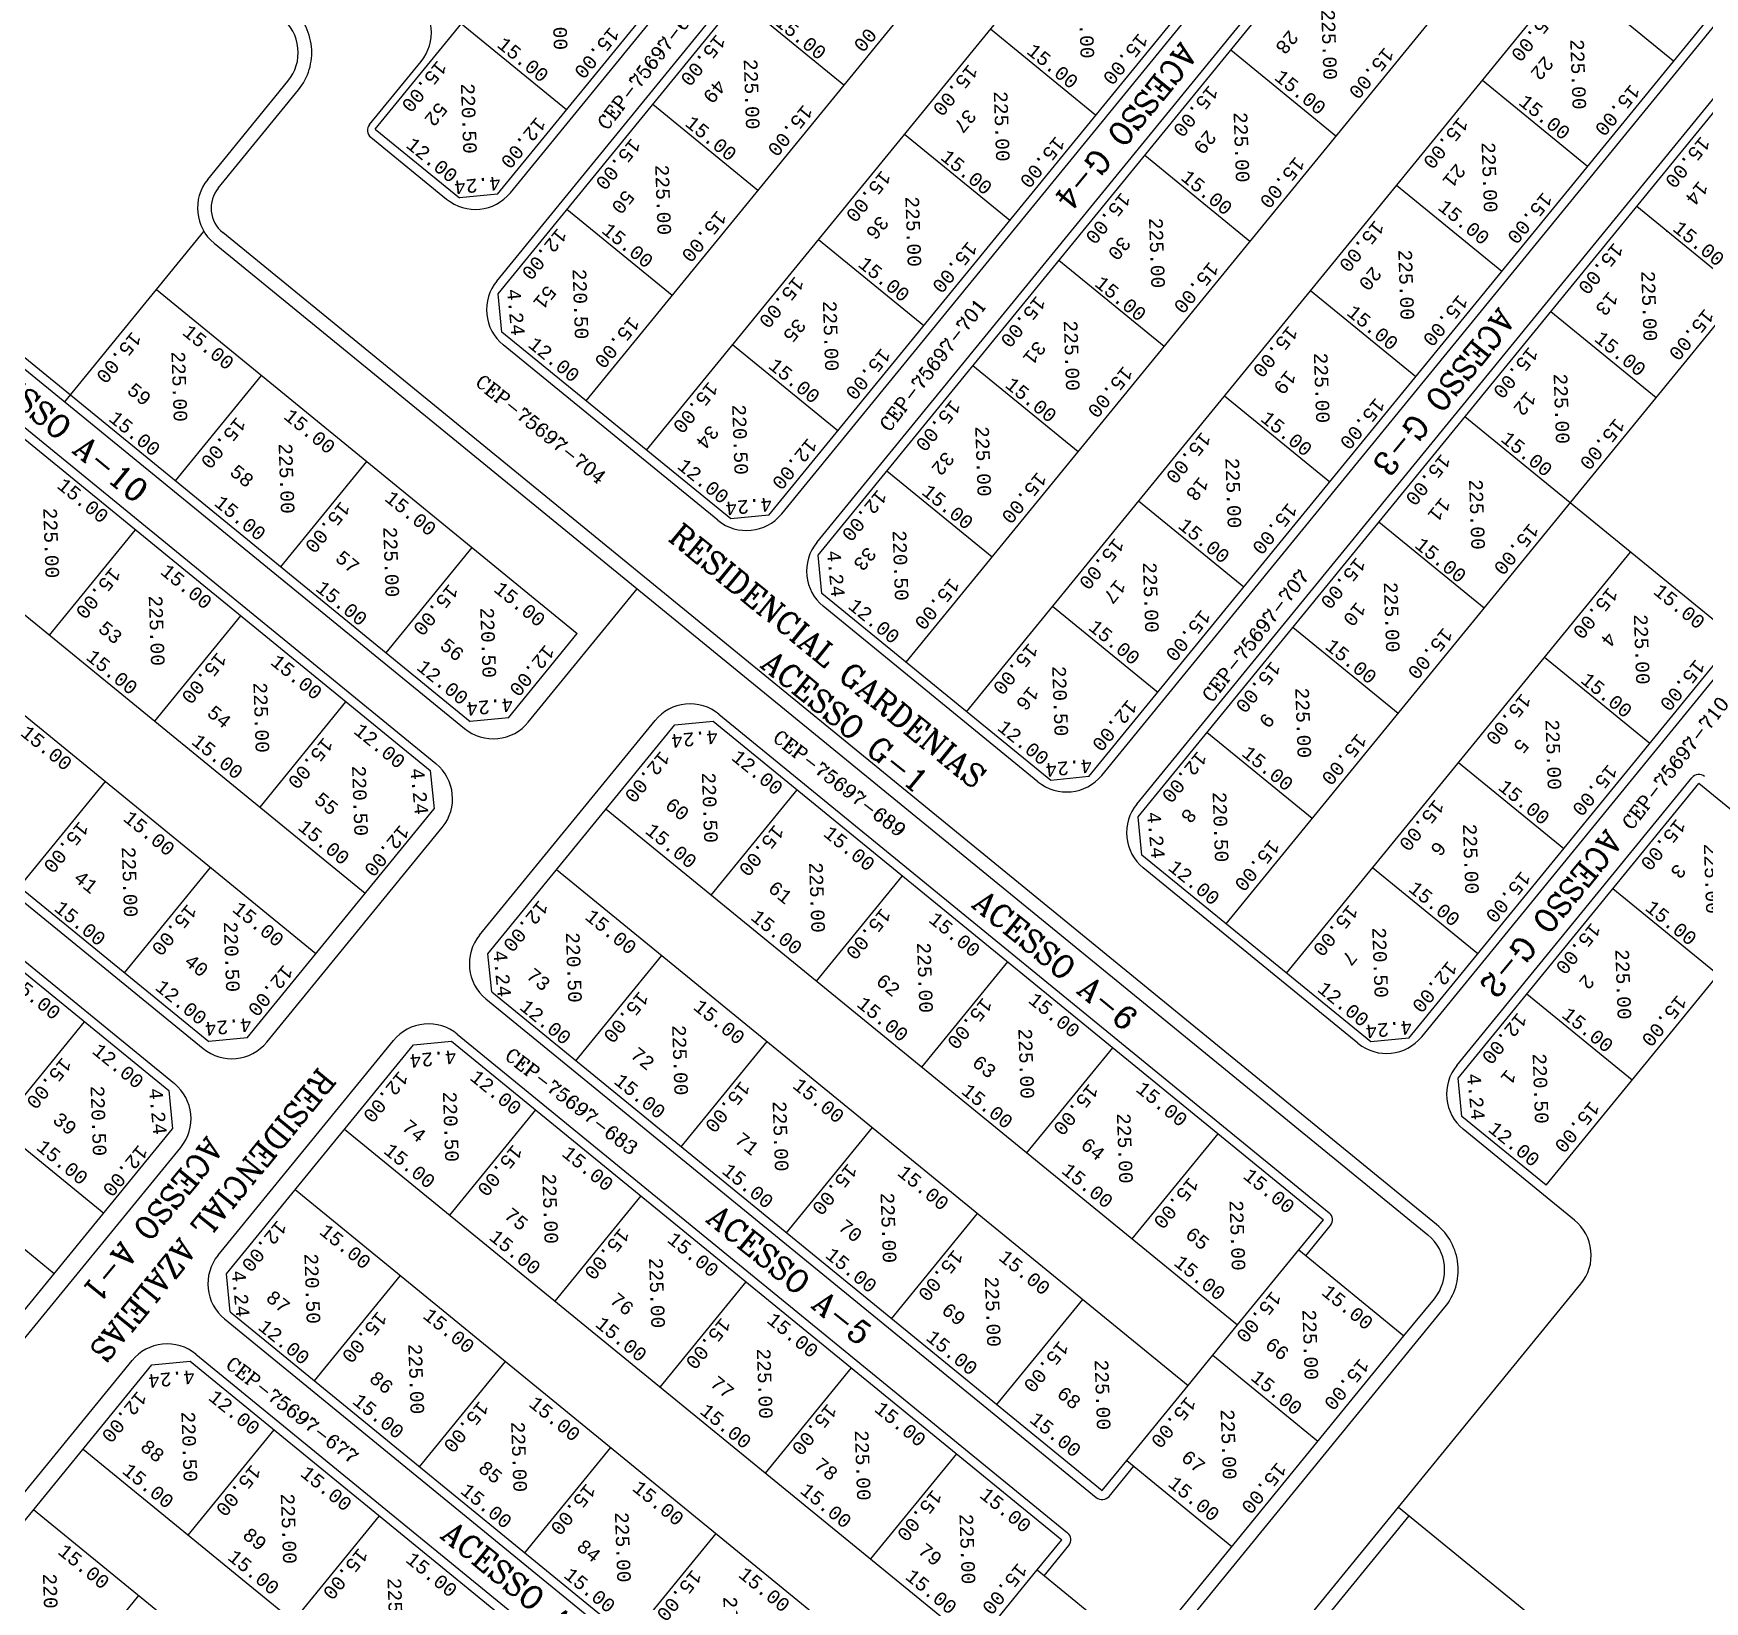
# Model space of a CAD drawing. Extents: x 8330 to 9134, y -11383 to -10245.
# Drawn here: x 8681.2 to 8865.7, y -10697.7 to -10524.6 of the extents above; entities that cross this region are included whole.
import ezdxf
from ezdxf.enums import TextEntityAlignment as Align

# ---------------------------------------------------------------- set-up
doc = ezdxf.new("R2010")
doc.units = 0
doc.header["$MEASUREMENT"] = 0
for name, color, linetype in [('AREAS', 1, 'CONTINUOUS'), ('CEP', 6, 'CONTINUOUS'), ('LOTES', 132, 'CONTINUOUS'), ('METRAGENS', 40, 'CONTINUOUS'), ('N_LOTE', 160, 'CONTINUOUS'), ('QUADRAS', 1, 'CONTINUOUS'), ('RUA', 160, 'CONTINUOUS')]:
    doc.layers.add(name, color=color, linetype=linetype)
doc.styles.add('MONOTXT', font='MONOTXT', dxfattribs={"height": 0.2})
doc.styles.add('ROMANC', font='ROMANC', dxfattribs={"height": 0.2})

msp = doc.modelspace()

# ---------------------------------------------------------------- linework, layer by layer
at = {"layer": 'LOTES', "linetype": 'Continuous'}
for p, q in [((8862.2452, -10527.69149), (8850.62977, -10518.20036)), ((8770.66371, -10530.34207), (8759.04826, -10520.85092)), ((8740.02377, -10533.07049), (8728.40835, -10523.57936)), ((8798.44528, -10533.67202), (8786.82986, -10524.18089)), ((8824.97245, -10535.97694), (8813.35701, -10526.4858)), ((8852.75404, -10539.30691), (8841.13862, -10529.81578)), ((8761.17257, -10541.9575), (8749.55712, -10532.46635)), ((8788.95414, -10545.28745), (8777.33872, -10535.79632)), ((8815.48128, -10547.59235), (8803.86583, -10538.1012)), ((8843.2629, -10550.92234), (8831.64745, -10541.43119)), ((8751.68144, -10553.57294), (8740.06599, -10544.08179)), ((8869.79006, -10553.22723), (8858.17461, -10543.73608)), ((8779.463, -10556.90288), (8767.84758, -10547.41175)), ((8805.99015, -10559.20779), (8794.3747, -10549.71664)), ((8833.77172, -10562.53774), (8822.1563, -10553.04661)), ((8860.29889, -10564.84266), (8848.68345, -10555.35152)), ((8769.97187, -10568.51832), (8758.35645, -10559.02719)), ((8696.89202, -10574.01867), (8706.38317, -10562.40323)), ((8796.49901, -10570.82322), (8784.88356, -10561.33207)), ((8824.28058, -10574.15317), (8812.66516, -10564.66204)), ((8850.80772, -10576.45807), (8839.19227, -10566.96692)), ((8708.50745, -10583.50981), (8717.9986, -10571.89437)), ((8787.00788, -10582.43866), (8775.39243, -10572.94751)), ((8814.78944, -10585.7686), (8803.17402, -10576.27747)), ((8841.31659, -10588.07351), (8829.70114, -10578.58236)), ((8682.97167, -10591.05465), (8692.46282, -10579.43921)), ((8720.12288, -10593.00095), (8729.61402, -10581.38551)), ((8805.29831, -10597.38404), (8793.68289, -10587.89291)), ((8694.58709, -10600.54579), (8704.07824, -10588.93035)), ((8831.82545, -10599.68894), (8820.21, -10590.19779)), ((8859.60701, -10603.01888), (8847.99159, -10593.52775)), ((8706.20252, -10610.03693), (8715.69367, -10598.42149)), ((8822.33432, -10611.30438), (8810.71887, -10601.81323)), ((8850.11587, -10614.63431), (8838.50045, -10605.14318)), ((8679.6417, -10618.83624), (8689.13285, -10607.2208)), ((8756.01778, -10619.74842), (8765.50893, -10608.13297)), ((8691.25713, -10628.32738), (8700.74827, -10616.71194)), ((8767.63322, -10629.23955), (8777.12437, -10617.6241)), ((8840.62474, -10626.24975), (8829.00932, -10616.75862)), ((8867.15188, -10628.55465), (8855.53644, -10619.06351)), ((8741.0724, -10638.03885), (8750.56353, -10626.42343)), ((8779.24865, -10638.73069), (8788.7398, -10627.11524)), ((8857.66075, -10640.17009), (8846.0453, -10630.67894)), ((8677.33677, -10645.36336), (8686.82792, -10633.74792)), ((8752.68784, -10647.52998), (8762.17897, -10635.91456)), ((8790.86409, -10648.22182), (8800.35524, -10636.60637)), ((8727.15206, -10655.07486), (8736.64321, -10643.45941)), ((8764.30327, -10657.02112), (8773.7944, -10645.4057)), ((8802.4795, -10657.71299), (8811.97064, -10646.09755)), ((8738.7675, -10664.56599), (8748.25865, -10652.95054)), ((8775.9187, -10666.51226), (8785.40983, -10654.89684)), ((8814.09492, -10667.20413), (8820.85896, -10658.92618)), ((8712.20668, -10673.36529), (8721.69781, -10661.74987)), ((8750.38293, -10674.05713), (8759.87408, -10662.44168)), ((8787.5341, -10676.00344), (8797.02525, -10664.38799)), ((8723.82212, -10682.85642), (8733.31325, -10671.241)), ((8761.99837, -10683.54826), (8771.48952, -10671.93281)), ((8801.87667, -10682.15706), (8808.64068, -10673.87913)), ((8698.28634, -10690.4013), (8707.77749, -10678.78585)), ((8735.43755, -10692.34756), (8744.92868, -10680.73214)), ((8773.61381, -10693.03939), (8783.10496, -10681.42394)), ((8709.90178, -10699.89243), (8719.39293, -10688.27698)), ((8747.05298, -10701.8387), (8756.54411, -10690.22328)), ((8785.22915, -10702.53051), (8791.99318, -10694.25258)), ((8683.34096, -10708.69173), (8692.83209, -10697.07631))]:
    msp.add_line(p, q, dxfattribs=at)
at = {"layer": 'QUADRAS', "linetype": 'Continuous'}
for p, q in [((8718.91722, -10535.19479), (8785.35522, -10453.88679)), ((8732.33146, -10551.96705), (8805.72966, -10462.14102)), ((8732.47308, -10553.37415), (8806.50402, -10462.77378)), ((8732.43088, -10542.36284), (8796.97065, -10463.37793)), ((8733.83798, -10542.22122), (8797.74502, -10464.01067)), ((8742.19029, -10565.18837), (8818.11946, -10472.26491)), ((8748.8653, -10570.64262), (8824.79444, -10477.71917)), ((8762.37898, -10577.81067), (8836.4099, -10487.21033)), ((8763.78609, -10577.66906), (8837.18427, -10487.84307)), ((8767.65789, -10580.83276), (8841.05611, -10491.00674)), ((8767.79952, -10582.23987), (8841.83046, -10491.6395)), ((8777.51673, -10594.05409), (8853.4459, -10501.13063)), ((8784.19174, -10599.50834), (8860.12088, -10506.58489)), ((8803.12596, -10611.10559), (8886.64802, -10508.88982)), ((8797.70542, -10606.67639), (8871.73634, -10516.07605)), ((8799.11252, -10606.53478), (8872.51071, -10516.70879)), ((8802.98433, -10609.69848), (8876.38255, -10519.87247)), ((8638.18223, -10527.33741), (8728.78248, -10601.36822)), ((8638.81494, -10526.56301), (8729.41522, -10600.59386)), ((8718.29694, -10534.68957), (8723.99242, -10527.71934)), ((8700.43023, -10540.75096), (8709.28865, -10529.90987)), ((8701.59173, -10541.70013), (8710.45019, -10530.85899)), ((8812.84317, -10622.91981), (8888.77234, -10529.99635)), ((8718.43786, -10536.09447), (8726.80246, -10542.92932)), ((8718.91722, -10535.19479), (8728.20956, -10542.7877)), ((8646.00109, -10541.47463), (8724.98601, -10606.0144)), ((8646.63384, -10540.70026), (8725.61876, -10605.24003)), ((8732.43088, -10542.36284), (8728.20956, -10542.7877)), ((8684.64385, -10565.30189), (8700.01587, -10546.48932)), ((8701.13832, -10547.78649), (8835.12608, -10657.26996)), ((8836.0754, -10656.1084), (8702.0874, -10546.625)), ((8636.50995, -10553.09007), (8717.81795, -10619.52807)), ((8694.76774, -10552.91208), (8741.22945, -10590.87665)), ((8732.89794, -10557.59545), (8732.47308, -10553.37415)), ((8758.15766, -10578.23553), (8732.89794, -10557.59548)), ((8756.75057, -10578.37716), (8733.03956, -10559.00258)), ((8631.0557, -10559.76508), (8712.3637, -10626.20308)), ((8621.56455, -10571.38052), (8700.54947, -10635.92029)), ((8620.93181, -10572.15488), (8699.91673, -10636.69465)), ((8617.13534, -10576.80106), (8696.12026, -10641.34083)), ((8617.76809, -10576.02669), (8696.75302, -10640.56646)), ((8881.19373, -10601.28691), (8850.80775, -10576.45809)), ((8762.37898, -10577.81067), (8758.15766, -10578.23553)), ((8768.22438, -10586.46117), (8767.79952, -10582.23987)), ((8819.51817, -10628.37405), (8857.48275, -10581.91233)), ((8735.81801, -10600.66012), (8747.84011, -10585.94724)), ((8793.4841, -10607.10125), (8768.22438, -10586.4612)), ((8607.6442, -10588.4165), (8688.9522, -10654.8545)), ((8792.07701, -10607.24288), (8768.366, -10587.86829)), ((8733.63654, -10600.169), (8741.22945, -10590.87665)), ((8833.03185, -10635.5421), (8869.09754, -10591.40427)), ((8834.43895, -10635.40049), (8868.60707, -10593.58493)), ((8602.18995, -10595.09151), (8683.49795, -10661.52951)), ((8733.63654, -10600.169), (8729.41523, -10600.59386)), ((8730.4392, -10624.1848), (8749.81379, -10600.47379)), ((8731.35519, -10626.22464), (8751.99524, -10600.96492)), ((8751.99527, -10600.96492), (8756.21657, -10600.54006)), ((8756.21657, -10600.54006), (8823.58607, -10655.5887)), ((8756.84931, -10599.76568), (8824.21882, -10654.81433)), ((8724.98601, -10606.0144), (8725.41088, -10610.23571)), ((8797.70542, -10606.67639), (8793.4841, -10607.10125)), ((8838.31077, -10638.56419), (8864.25324, -10606.81534)), ((8838.45239, -10639.9713), (8865.0276, -10607.44809)), ((8876.64304, -10616.93923), (8865.0276, -10607.44809)), ((8704.77079, -10635.49543), (8725.41088, -10610.2357)), ((8744.40235, -10610.25727), (8814.09492, -10667.20413)), ((8706.95226, -10635.98656), (8726.32686, -10612.27555)), ((8803.55082, -10615.32689), (8803.12596, -10611.10559)), ((8828.81052, -10635.96696), (8803.55082, -10615.32692)), ((8738.9481, -10616.93228), (8808.64068, -10673.87913)), ((8827.40343, -10636.10858), (8803.69244, -10616.73401)), ((8848.1696, -10651.78552), (8876.64304, -10616.93923)), ((8731.78005, -10630.44596), (8731.35519, -10626.22464)), ((8731.78005, -10630.44596), (8799.14953, -10685.49458)), ((8731.1473, -10631.22031), (8798.51679, -10686.26894)), ((8704.77079, -10635.49543), (8700.54948, -10635.92029)), ((8701.57349, -10659.51123), (8720.94807, -10635.80022)), ((8702.48947, -10661.55108), (8723.12952, -10636.29136)), ((8723.12955, -10636.29136), (8727.35085, -10635.8665)), ((8727.35085, -10635.8665), (8794.72035, -10690.91513)), ((8727.98359, -10635.09212), (8795.35304, -10690.14071)), ((8833.03185, -10635.5421), (8828.81053, -10635.96696)), ((8838.87725, -10644.1926), (8838.45239, -10639.9713)), ((8696.12026, -10641.34083), (8696.54513, -10645.56214)), ((8675.90504, -10670.82186), (8696.54513, -10645.56213)), ((8715.53663, -10645.58371), (8785.22921, -10702.53056)), ((8848.16959, -10651.78552), (8838.87725, -10644.19263)), ((8851.30799, -10655.64133), (8839.01888, -10645.59973)), ((8678.08651, -10671.31298), (8697.46111, -10647.60198)), ((8710.08238, -10652.25872), (8779.77496, -10709.20557)), ((8820.85898, -10658.92617), (8823.58612, -10655.58864)), ((8821.63335, -10659.55891), (8824.36044, -10656.22144)), ((8820.85895, -10658.9262), (8832.47434, -10668.41731)), ((8702.91433, -10665.7724), (8702.48947, -10661.55108)), ((8732.44018, -10809.01587), (8852.01609, -10662.67686)), ((8702.91433, -10665.7724), (8770.28383, -10720.82103)), ((8702.91433, -10665.7724), (8770.28383, -10720.82103)), ((8724.69656, -10802.68843), (8836.99592, -10665.25459)), ((8832.47434, -10668.41731), (8835.83417, -10664.30549)), ((8702.28159, -10666.54676), (8769.65108, -10721.59538)), ((8808.64068, -10673.87913), (8814.09492, -10667.20413)), ((8784.62632, -10726.97459), (8832.47434, -10668.41731)), ((8672.70776, -10694.83768), (8692.08235, -10671.12667)), ((8694.26383, -10671.6178), (8698.48513, -10671.19294)), ((8698.48513, -10671.19294), (8765.85463, -10726.24157)), ((8699.11788, -10670.41857), (8766.48732, -10725.46715)), ((8811.36781, -10670.54163), (8822.98324, -10680.03277)), ((8673.62375, -10696.87752), (8694.2638, -10671.6178)), ((8686.67091, -10680.91015), (8756.36349, -10737.857)), ((8799.14953, -10685.49458), (8801.87667, -10682.15706)), ((8801.87667, -10682.15706), (8813.4921, -10691.6482)), ((8799.9239, -10686.12732), (8802.65104, -10682.7898)), ((8681.21666, -10687.58516), (8750.90924, -10744.53201)), ((8831.88851, -10687.30934), (8890.73997, -10735.39776)), ((8794.69311, -10735.20026), (8833.05, -10688.25841)), ((8791.99317, -10694.25258), (8794.72029, -10690.91508)), ((8792.76754, -10694.88532), (8795.49466, -10691.54782)), ((8791.99318, -10694.25258), (8803.60861, -10703.74372))]:
    msp.add_line(p, q, dxfattribs=at)
for centre, radius, start, end in [((8705.41684, -10526.74616), 6.5, 320.7472361, 50.7472833), ((8720.12061, -10524.55562), 5, 320.7471806, 50.7472861), ((8705.41684, -10526.74615), 5, 320.7471944, 50.7472889), ((8719.0721, -10535.32134), 1, 140.7472639, 230.7473278), ((8704.30204, -10543.91468), 5, 140.7472222, 230.7471806), ((8704.302, -10543.91473), 3.5, 140.7472361, 230.7473722), ((8729.96617, -10539.05751), 5, 230.7472611, 320.7472556), ((8736.20327, -10555.13076), 5, 140.7472111, 230.7473056), ((8759.91428, -10574.50534), 5, 230.7472917, 320.7472167), ((8771.52971, -10583.99648), 5, 140.7472611, 230.7473472), ((8753.6856, -10603.63749), 5, 50.7472306, 140.7473167), ((8731.9462, -10597.49641), 5, 230.7471944, 320.7472833), ((8722.45505, -10609.11184), 5, 320.7472861, 50.7472194), ((8795.24072, -10603.37106), 5, 230.7473, 320.7472083), ((8865.02761, -10607.44808), 1, 50.7472083, 140.7473389), ((8806.85615, -10612.86219), 5, 140.7472611, 230.7473694), ((8734.31101, -10627.3485), 5, 140.7473333, 230.7472), ((8724.81988, -10638.96393), 5, 50.7472417, 140.7472889), ((8703.08045, -10632.82284), 5, 230.747225, 320.7472222), ((8830.56715, -10632.23677), 5, 230.747225, 320.7472056), ((8842.18258, -10641.72791), 5, 140.7471889, 230.7473722), ((8693.5893, -10644.43827), 5, 320.7472694, 50.7471861), ((8823.58608, -10655.58869), 1, 320.7471639, 50.7471306), ((8831.96257, -10661.14176), 6.5, 320.7471944, 50.7472833), ((8848.14428, -10659.51314), 5, 320.7472, 50.7472639), ((8831.96236, -10661.14177), 5, 320.7472444, 50.7472444), ((8705.4453, -10662.67494), 5, 140.747275, 230.7472556), ((8695.95416, -10674.29038), 5, 50.7472194, 140.7473583), ((8799.14953, -10685.49458), 1, 230.7472444, 320.747275), ((8794.7203, -10690.91507), 1, 320.7472222, 50.74715)]:
    msp.add_arc(centre, radius, start, end, dxfattribs=at)
msp.add_point((8861.5121, -10546.46321), dxfattribs=at)

# ---------------------------------------------------------------- texts
at = {"layer": 'AREAS', "linetype": 'Continuous', "style": 'MONOTXT'}
for s, p in [('225.00', (8738.37789, -10518.71661)), ('225.00', (8796.5187, -10519.6488)), ('225.00', (8823.3344, -10522.00269)), ('225.00', (8850.82746, -10525.28369)), ('225.00', (8759.59263, -10527.47692)), ('220.50', (8728.3714, -10530.15957)), ('225.00', (8787.1961, -10531.03007)), ('225.00', (8813.66725, -10533.33421)), ('225.00', (8841.03693, -10536.65539)), ('225.00', (8749.82226, -10539.14229)), ('225.00', (8777.43728, -10542.64467)), ('225.00', (8804.32914, -10545.00895)), ('225.00', (8831.84514, -10548.51452)), ('220.50', (8740.70035, -10550.6434)), ('225.00', (8858.66084, -10550.86841)), ('225.00', (8768.32599, -10554.16444)), ('225.00', (8794.91907, -10556.34264)), ('225.00', (8696.41879, -10559.75349)), ('225.00', (8822.52254, -10559.89579)), ('225.00', (8848.99369, -10562.19993)), ('220.50', (8758.3195, -10565.6074)), ('225.00', (8785.1487, -10568.00801)), ('225.00', (8708.24965, -10569.89978)), ('225.00', (8812.76372, -10571.51039)), ('225.00', (8839.65558, -10573.87467)), ('225.00', (8682.27171, -10577.02142)), ('225.00', (8719.80105, -10579.11521)), ('220.50', (8776.02679, -10579.50912)), ('225.00', (8803.65243, -10583.03016)), ('225.00', (8830.24551, -10585.20836)), ('225.00', (8693.91628, -10586.70227)), ('220.50', (8730.50727, -10588.0268)), ('225.00', (8857.84897, -10588.7615)), ('220.50', (8793.64594, -10594.47312)), ('225.00', (8705.46769, -10596.29005)), ('225.00', (8820.47514, -10596.87373)), ('225.00', (8848.09015, -10600.3761)), ('220.50', (8716.36023, -10605.48088)), ('220.50', (8754.97219, -10606.2384)), ('220.50', (8811.35323, -10608.37484)), ('225.00', (8838.97886, -10611.89587)), ('225.00', (8865.57194, -10614.07407)), ('225.00', (8690.9353, -10614.44164)), ('225.00', (8766.80718, -10616.15609)), ('220.50', (8702.20047, -10622.70163)), ('220.50', (8828.97237, -10623.33883)), ('220.50', (8739.96411, -10623.87783)), ('225.00', (8778.72168, -10625.00941)), ('225.00', (8855.80157, -10625.73944)), ('225.00', (8751.68965, -10634.11348)), ('225.00', (8789.90294, -10634.49157)), ('220.50', (8846.67966, -10637.24055)), ('220.50', (8687.49448, -10640.80731)), ('220.50', (8726.3853, -10641.46195)), ('225.00', (8762.78159, -10642.51216)), ('225.00', (8800.78405, -10643.84445)), ('225.00', (8737.35514, -10650.50547)), ('225.00', (8774.69609, -10652.61762)), ('225.00', (8813.21057, -10653.46182)), ('220.50', (8711.09839, -10659.33446)), ('225.00', (8749.13933, -10659.81512)), ('225.00', (8786.2101, -10661.88084)), ('225.00', (8821.25954, -10665.51819)), ('225.00', (8722.56334, -10669.30974)), ('225.00', (8761.03722, -10669.81801)), ('225.00', (8798.32756, -10671.05266)), ('220.50', (8697.51958, -10676.78839)), ('225.00', (8812.23271, -10676.51985)), ('225.00', (8733.91587, -10677.90369)), ('225.00', (8771.85318, -10678.84544)), ('225.00', (8708.48942, -10685.83191)), ('225.00', (8745.37434, -10687.87897)), ('225.00', (8783.40343, -10688.07624)), ('220.50', (8682.23267, -10694.6609)), ('225.00', (8720.27361, -10695.14156)), ('225.00', (8757.34438, -10697.20728))]:
    msp.add_text(s, height=1.5, rotation=271.9987528, dxfattribs=at).set_placement(p)
at = {"layer": 'CEP', "linetype": 'Continuous', "style": 'ROMANC'}
for s, rotation, p in [('CEP-75697-698', 52.3256083, (8744.48138, -10535.41777)), ('CEP-75697-701', 52.3256083, (8775.64392, -10568.7018)), ('CEP-75697-704', 321.0221768, (8729.84021, -10563.32466)), ('CEP-75697-707', 52.3256083, (8811.2574, -10598.6007)), ('CEP-75697-710', 52.3256083, (8857.60957, -10612.66754)), ('CEP-75697-689', 322.3256083, (8762.68036, -10602.59325)), ('CEP-75697-683', 322.3256083, (8733.09136, -10637.69039)), ('CEP-75697-677', 322.3256083, (8702.28171, -10671.77755))]:
    msp.add_text(s, height=1.5, rotation=rotation, dxfattribs=at).set_placement(p)
at = {"layer": 'METRAGENS', "linetype": 'Continuous', "style": 'MONOTXT'}
for s, rotation, p in [('15.00 ', 230.7472222, (8775.71371, -10520.87548)), ('15.00 ', 230.7472222, (8848.2835, -10521.93328)), ('15.00 ', 230.7472222, (8744.87233, -10523.82361)), ('15.00', 320.7472389, (8762.9013, -10523.55444)), ('15.00', 320.7472389, (8732.25582, -10526.04327)), ('15.00 ', 230.7472222, (8756.60268, -10524.63248)), ('15.00 ', 230.7472222, (8803.22392, -10524.51049)), ('15.00 ', 230.7472222, (8725.82104, -10527.52712)), ('15.00', 320.7472389, (8790.71635, -10526.75834)), ('15.00 ', 230.7472222, (8830.37723, -10526.06184)), ('15.00 ', 230.7472222, (8784.44874, -10527.94052)), ('15.00', 320.7472389, (8818.05488, -10529.63671)), ('15.00 ', 230.7472222, (8810.97928, -10530.26276)), ('15.00 ', 230.7472222, (8857.53268, -10530.14538)), ('15.00 ', 230.7472222, (8766.21694, -10532.39581)), ('15.00', 320.7472389, (8845.02511, -10532.39323)), ('12.00 ', 230.7472222, (8736.75904, -10533.75173)), ('15.00', 320.7472389, (8753.01069, -10534.73201)), ('15.00 ', 230.7472222, (8838.58324, -10533.77653)), ('12.00', 320.7472389, (8722.20609, -10537.11935)), ('15.00 ', 230.7472222, (8747.22688, -10536.1034)), ('15.00 ', 230.7472222, (8794.0599, -10535.89129)), ('15.00 ', 230.7472222, (8865.28806, -10535.89764)), ('15.00', 320.7472389, (8781.2142, -10538.46308)), ('15.00 ', 230.7472222, (8820.54051, -10538.13835)), ('15.00 ', 230.7472222, (8774.85894, -10539.65898)), ('15.00', 320.7472389, (8807.73288, -10540.70591)), ('15.00 ', 230.7472222, (8801.30918, -10542.08206)), ('15.00 ', 230.7472222, (8847.86762, -10542.0627)), ('15.00 ', 230.7472222, (8756.71696, -10544.07954)), ('15.00', 320.7472389, (8836.11357, -10543.98309)), ('15.00', 320.7472389, (8743.80571, -10546.54639)), ('15.00 ', 230.7472222, (8829.30118, -10545.16411)), ('15.00', 320.7472389, (8862.04166, -10546.34079)), ('12.00 ', 230.7472222, (8739.07815, -10546.02949)), ('15.00 ', 230.7472222, (8784.38781, -10547.48711)), ('15.00 ', 230.7472222, (8855.69484, -10547.63425)), ('15.00', 320.7472389, (8772.10928, -10550.27745)), ('15.00 ', 230.7472222, (8765.26984, -10551.3558)), ('15.00', 320.7472389, (8798.22774, -10552.42016)), ('15.00 ', 230.7472222, (8811.04015, -10549.7412)), ('15.00 ', 230.7472222, (8838.55036, -10553.37621)), ('15.00 ', 230.7472222, (8791.92912, -10553.4982)), ('15.00', 320.7472389, (8826.04279, -10555.62406)), ('15.00 ', 230.7472222, (8865.70367, -10554.92756)), ('15.00 ', 320.7472222, (8697.52568, -10557.79278)), ('15.00 ', 230.7472222, (8747.10752, -10555.79381)), ('15.00 ', 230.7472222, (8819.77518, -10556.80624)), ('15.00', 230.7472389, (8692.10942, -10557.45417)), ('12.00', 320.7472389, (8735.67797, -10559.15255)), ('15.00', 320.7472389, (8853.38132, -10558.50243)), ('15.00', 320.7472389, (8762.20392, -10561.4911)), ('15.00 ', 230.7472222, (8774.82043, -10559.27144)), ('15.00 ', 230.7472222, (8846.30572, -10559.12848)), ('15.00', 320.7472389, (8788.33713, -10563.59773)), ('15.00 ', 230.7472222, (8801.54338, -10561.26153)), ('15.00 ', 230.7472222, (8755.76914, -10562.97495)), ('15.00 ', 320.7472222, (8708.70702, -10567.07197)), ('15.00 ', 230.7472222, (8782.55332, -10564.96912)), ('15.00 ', 230.7472222, (8829.38634, -10564.75701)), ('15.00 ', 320.7472222, (8689.39834, -10567.3183)), ('15.00', 230.7472389, (8703.64825, -10566.87942)), ('15.00', 320.7472389, (8816.54064, -10567.3288)), ('15.00 ', 230.7472222, (8855.86695, -10567.00407)), ('12.00 ', 230.7472222, (8766.70714, -10569.19956)), ('15.00 ', 230.7472222, (8810.18538, -10568.5247)), ('15.00', 320.7472389, (8843.05932, -10569.57163)), ('12.00', 320.7472389, (8752.15419, -10572.56718)), ('15.00 ', 230.7472222, (8836.63562, -10570.94778)), ('15.00 ', 230.7472222, (8792.0434, -10572.94526)), ('15.00 ', 320.7472222, (8683.67518, -10574.71084)), ('15.00 ', 320.7472222, (8719.85886, -10576.12486)), ('12.00 ', 230.7472222, (8774.40459, -10574.89521)), ('15.00', 320.7472389, (8779.13215, -10575.41211)), ('15.00 ', 320.7472222, (8701.0375, -10576.64328)), ('15.00', 230.7472389, (8715.15545, -10576.18861)), ('15.00 ', 230.7472222, (8819.71425, -10576.35283)), ('15.00', 320.7472389, (8807.43572, -10579.14317)), ('15.00 ', 230.7472222, (8846.36659, -10578.60692)), ('15.00 ', 230.7472222, (8800.59628, -10580.22152)), ('15.00', 320.7472389, (8833.55418, -10581.28588)), ('15.00 ', 230.7472222, (8827.25556, -10582.36392)), ('15.00', 230.7472389, (8689.8378, -10583.46052)), ('15.00 ', 320.7472222, (8695.09657, -10584.20955)), ('15.00 ', 230.7472222, (8782.43396, -10584.65953)), ('15.00 ', 320.7472222, (8712.2332, -10586.05146)), ('15.00', 230.7472389, (8727.09563, -10585.31305)), ('15.00 ', 320.7472222, (8731.89938, -10586.15173)), ('15.00 ', 230.7472222, (8855.10161, -10585.67195)), ('15.00', 320.7472389, (8859.89713, -10586.40291)), ('12.00', 320.7472389, (8771.00441, -10588.01827)), ('15.00 ', 230.7472222, (8810.14687, -10588.13716)), ('15.00', 320.7472389, (8797.53036, -10590.35682)), ('15.00 ', 230.7472222, (8836.86982, -10590.12725)), ('12.00', 230.7472389, (8737.71222, -10592.01109)), ('15.00 ', 230.7472222, (8791.09558, -10591.84067)), ('15.00', 320.7472389, (8823.66357, -10592.46345)), ('15.00 ', 320.7472222, (8686.88682, -10593.64572)), ('15.00', 230.7472389, (8701.52704, -10592.84296)), ('15.00 ', 320.7472222, (8707.25962, -10594.19781)), ('12.00 ', 320.7472222, (8723.38466, -10594.77465)), ('15.00 ', 230.7472222, (8817.87976, -10593.83484)), ('15.00 ', 230.7472222, (8864.71277, -10593.62272)), ('15.00', 320.7472389, (8851.86707, -10596.19451)), ('15.00 ', 230.7472222, (8845.51181, -10597.39041)), ('12.00 ', 230.7472222, (8802.03358, -10598.06528)), ('15.00 ', 320.7472222, (8679.65496, -10602.02605)), ('12.00 ', 320.7472222, (8716.4292, -10601.79926)), ('12.00', 320.7472389, (8787.48063, -10601.4329)), ('15.00 ', 320.7472222, (8698.52599, -10602.97788)), ('15.00', 230.7472389, (8713.26655, -10602.23948)), ('15.00 ', 230.7472222, (8827.36984, -10601.81098)), ('12.00', 230.7472389, (8750.43817, -10603.74495)), ('12.00 ', 320.7472222, (8758.12583, -10604.72597)), ('12.00 ', 230.7472222, (8809.73103, -10603.76093)), ('15.00', 320.7472389, (8814.45859, -10604.27783)), ('15.00 ', 230.7472222, (8855.04068, -10605.21854)), ('15.00', 320.7472389, (8842.76215, -10608.00888)), ('15.00 ', 320.7472222, (8690.99311, -10611.45129)), ('15.00 ', 230.7472222, (8835.92271, -10609.08723)), ('15.00', 230.7472389, (8686.2897, -10611.51504)), ('15.00 ', 320.7472222, (8710.27267, -10612.43185)), ('12.00', 230.7472389, (8721.68241, -10611.89926)), ('15.00 ', 320.7472222, (8748.60891, -10612.8246)), ('15.00', 230.7472389, (8763.04433, -10611.87269)), ('15.00 ', 320.7472222, (8768.27458, -10613.12476)), ('15.00 ', 230.7472222, (8862.58199, -10611.22963)), ('15.00 ', 230.7472222, (8817.7604, -10613.52525)), ('12.00', 320.7472389, (8806.33085, -10616.88399)), ('15.00 ', 230.7472222, (8845.4733, -10617.00287)), ('15.00', 320.7472389, (8832.85679, -10619.22253)), ('15.00 ', 320.7472222, (8683.36745, -10621.37789)), ('15.00', 230.7472389, (8698.22988, -10620.63948)), ('15.00 ', 320.7472222, (8703.03363, -10621.47816)), ('12.00', 230.7472389, (8737.02354, -10620.22117)), ('15.00 ', 320.7472222, (8741.96343, -10622.32277)), ('15.00 ', 320.7472222, (8760.2509, -10622.36458)), ('15.00', 230.7472389, (8774.85871, -10621.07767)), ('15.00 ', 320.7472222, (8779.90264, -10622.6299)), ('15.00 ', 230.7472222, (8826.42201, -10620.70638)), ('15.00', 320.7472389, (8858.99, -10621.32916)), ('15.00 ', 230.7472222, (8853.20619, -10622.70055)), ('12.00 ', 230.7472222, (8837.36001, -10626.93099)), ('15.00 ', 320.7472222, (8678.39387, -10629.52424)), ('12.00', 230.7472389, (8708.84647, -10627.33752)), ('12.00 ', 320.7472222, (8694.51891, -10630.10108)), ('15.00', 230.7472389, (8748.09962, -10630.2709)), ('15.00 ', 320.7472222, (8790.89514, -10631.52078)), ('12.00', 320.7472389, (8822.80706, -10630.29861)), ('15.00 ', 230.7472222, (8862.69627, -10630.67669)), ('12.00 ', 320.7472222, (8734.74336, -10632.2794)), ('15.00 ', 320.7472222, (8753.91536, -10632.26546)), ('15.00 ', 320.7472222, (8771.96516, -10631.95583)), ('15.00', 230.7472389, (8786.03628, -10630.96828)), ('12.00 ', 230.7472222, (8845.05746, -10632.62664)), ('15.00', 320.7472389, (8849.78502, -10633.14354)), ('12.00 ', 320.7472222, (8687.56345, -10637.12569)), ('15.00', 230.7472389, (8684.4008, -10637.56591)), ('12.00', 230.7472389, (8721.57245, -10639.07139)), ('12.00 ', 320.7472222, (8729.26011, -10640.05241)), ('15.00 ', 320.7472222, (8745.16036, -10640.46043)), ('15.00 ', 320.7472222, (8764.88436, -10640.94676)), ('15.00', 230.7472389, (8759.31327, -10640.17626)), ('15.00 ', 320.7472222, (8783.50702, -10641.56103)), ('15.00', 230.7472389, (8797.75053, -10640.47342)), ('15.00 ', 320.7472222, (8802.77614, -10641.33378)), ('15.00 ', 230.7472222, (8853.08683, -10642.39096)), ('12.00', 320.7472389, (8841.65728, -10645.7497)), ('15.00 ', 320.7472222, (8681.40692, -10647.75828)), ('12.00', 230.7472389, (8692.81666, -10647.22569)), ('15.00 ', 320.7472222, (8719.74319, -10648.15104)), ('15.00', 230.7472389, (8734.17861, -10647.19913)), ('15.00 ', 320.7472222, (8739.40886, -10648.4512)), ('15.00', 230.7472389, (8771.12764, -10649.28118)), ('15.00 ', 320.7472222, (8757.07486, -10650.36579)), ('15.00 ', 320.7472222, (8776.44016, -10650.57982)), ('15.00 ', 320.7472222, (8794.56615, -10650.33865)), ('15.00', 230.7472389, (8808.81973, -10650.79542)), ('15.00 ', 320.7472222, (8814.60721, -10650.92165)), ('12.00', 230.7472389, (8708.15782, -10655.54761)), ('15.00 ', 320.7472222, (8712.64168, -10657.0634)), ('15.00', 230.7472389, (8745.99299, -10656.40411)), ('15.00 ', 320.7472222, (8731.38518, -10657.69102)), ('15.00 ', 320.7472222, (8751.03692, -10657.95634)), ('15.00 ', 320.7472222, (8768.48875, -10659.67082)), ('15.00', 230.7472389, (8782.83238, -10658.78333)), ('15.00 ', 320.7472222, (8787.62595, -10659.92918)), ('15.00 ', 320.7472222, (8806.96834, -10660.50949)), ('15.00', 230.7472389, (8817.94906, -10663.36203)), ('15.00 ', 320.7472222, (8823.27184, -10663.76749)), ('15.00', 230.7472389, (8719.2339, -10665.59734)), ('15.00 ', 320.7472222, (8724.07242, -10666.35518)), ('15.00 ', 320.7472222, (8762.02942, -10666.84722)), ('12.00 ', 320.7472222, (8705.87764, -10667.60584)), ('15.00 ', 320.7472222, (8743.09944, -10667.28227)), ('15.00', 230.7472389, (8757.17056, -10666.29472)), ('15.00 ', 320.7472222, (8779.60227, -10668.77574)), ('15.00', 230.7472389, (8794.47335, -10668.85411)), ('15.00', 230.7472389, (8827.63779, -10670.80891)), ('15.00 ', 320.7472222, (8815.44633, -10673.16918)), ('12.00', 230.7472389, (8692.70673, -10674.39783)), ('12.00 ', 320.7472222, (8700.39439, -10675.37885)), ('15.00 ', 320.7472222, (8716.29464, -10675.78687)), ('15.00 ', 320.7472222, (8735.75805, -10676.07793)), ('15.00', 230.7472389, (8808.54016, -10674.99777)), ('15.00', 230.7472389, (8730.44755, -10675.5027)), ('15.00 ', 320.7472222, (8754.6413, -10676.88747)), ('15.00', 230.7472389, (8768.88481, -10675.79986)), ('15.00 ', 320.7472222, (8773.91042, -10676.66022)), ('15.00 ', 320.7472222, (8791.0382, -10677.82348)), ('15.00 ', 320.7472222, (8690.87747, -10683.47748)), ('15.00', 230.7472389, (8818.50803, -10682.25849)), ('15.00', 230.7472389, (8705.31289, -10682.52557)), ('15.00 ', 320.7472222, (8710.54314, -10683.77764)), ('15.00 ', 320.7472222, (8806.31658, -10684.89802)), ('15.00 ', 320.7472222, (8728.20914, -10685.69223)), ('15.00', 230.7472389, (8742.26192, -10684.60762)), ('15.00 ', 320.7472222, (8747.18356, -10685.38553)), ('15.00 ', 320.7472222, (8765.70043, -10685.66509)), ('15.00', 230.7472389, (8780.50022, -10685.29103)), ('15.00 ', 320.7472222, (8785.52583, -10686.15139)), ('15.00 ', 320.7472222, (8683.77596, -10692.38984)), ('15.00', 230.7472389, (8717.12727, -10691.73055)), ('15.00 ', 320.7472222, (8702.51946, -10693.01746)), ('15.00 ', 320.7472222, (8722.1712, -10693.28278)), ('15.00', 230.7472389, (8789.8925, -10693.37897)), ('15.00 ', 320.7472222, (8739.62303, -10694.99726)), ('15.00', 230.7472389, (8753.96666, -10694.10977)), ('15.00 ', 320.7472222, (8758.89052, -10694.93016)), ('15.00 ', 320.7472222, (8777.31584, -10695.15626))]:
    msp.add_text(s, height=1.5, rotation=rotation, dxfattribs=at).set_placement(p)
for rotation, p in [(185.7480056, (8730.14176, -10540.65032)), (275.7473861, (8733.69941, -10555.48443)), (185.7480056, (8760.08986, -10576.09815)), (275.7473861, (8769.02585, -10584.35015)), (185.7473861, (8731.50053, -10598.22264)), (185.7473861, (8754.10629, -10601.76639)), (185.7480056, (8795.4163, -10604.96387)), (275.7480056, (8723.04918, -10608.37894)), (275.7473861, (8804.35229, -10613.21587)), (275.7480056, (8732.19425, -10628.50348)), (185.7473861, (8702.63478, -10633.54907)), (185.7480056, (8830.74273, -10633.82958)), (185.7473861, (8725.24057, -10637.09283)), (275.7473861, (8839.67872, -10642.08158)), (275.7480056, (8694.18343, -10643.70537)), (275.7480056, (8703.32853, -10663.82992)), (185.7473861, (8696.37485, -10672.41927))]:
    msp.add_text('4.24', height=1.5, rotation=rotation, dxfattribs=at).set_placement(p, align=Align.CENTER)
at = {"layer": 'N_LOTE', "linetype": 'Continuous', "style": 'MONOTXT'}
for s, rotation, p in [('28', 230.7472222, (8819.81579, -10524.15017)), ('22', 230.7472222, (8847.98629, -10527.0081)), ('49', 230.7472222, (8756.62724, -10529.56301)), ('52', 230.7472222, (8725.88307, -10532.09643)), ('37', 230.7472222, (8784.26948, -10532.83661)), ('29', 230.7472222, (8810.75839, -10535.1794)), ('21', 230.7472222, (8838.27723, -10538.87184)), ('50', 230.7472222, (8746.52439, -10541.78253)), ('14', 230.7472222, (8865.06717, -10540.81428)), ('36', 230.7472222, (8774.60423, -10544.60755)), ('30', 230.7472222, (8801.31421, -10546.89222)), ('20', 230.7472222, (8829.00397, -10550.23893)), ('51', 230.7472222, (8737.90312, -10552.30511)), ('13', 230.7472222, (8855.14223, -10553.01589)), ('35', 230.7472222, (8765.45861, -10555.941)), ('31', 230.7472222, (8791.95368, -10558.42873)), ('19', 230.7472222, (8819.59592, -10561.70233)), ('59', 320.7472222, (8691.39757, -10564.22381)), ('12', 230.7472222, (8846.08483, -10564.04512)), ('34    ', 230.7472222, (8755.85776, -10567.72633)), ('32', 230.7472222, (8781.85083, -10570.64825)), ('58', 320.7472222, (8702.73503, -10573.24188)), ('18', 230.7472222, (8809.93067, -10573.47327)), ('11', 230.7472222, (8836.64065, -10575.75794)), ('57', 320.7472222, (8714.37958, -10582.73657)), ('33', 230.7472222, (8773.22956, -10581.17083)), ('17', 230.7472222, (8800.78505, -10584.80672)), ('10', 230.7472222, (8827.28012, -10587.29445)), ('53 ', 320.7472222, (8688.20628, -10590.52313)), ('56', 320.7472222, (8725.93097, -10592.41743)), ('4', 230.7472222, (8854.92235, -10590.56804)), ('16    ', 230.7472222, (8791.1842, -10596.59205)), ('54 ', 320.7472222, (8700.22346, -10599.83165)), ('9', 230.7472222, (8817.17727, -10599.51397)), ('5', 230.7472222, (8845.2571, -10602.33898)), ('55 ', 320.7472222, (8712.05434, -10609.41943)), ('60', 320.7472222, (8750.7907, -10610.02308)), ('8', 230.7472222, (8808.556, -10610.03655)), ('6', 230.7472222, (8836.11148, -10613.67243)), ('41', 320.7472222, (8685.51383, -10618.063)), ('3', 230.7472222, (8862.60655, -10616.16016)), ('61', 320.7472222, (8762.16018, -10619.20466)), ('40', 320.7472222, (8697.71733, -10627.27843)), ('7    ', 230.7472222, (8826.29477, -10625.7597)), ('73    ', 320.7472222, (8735.46248, -10628.81932)), ('62', 320.7472222, (8774.06803, -10629.44861)), ('2', 230.7472222, (8852.5037, -10628.37968)), ('72', 320.7472222, (8746.96255, -10637.55887)), ('63', 320.7472222, (8784.68093, -10638.45348)), ('1', 230.7472222, (8843.88243, -10638.90226)), ('39 ', 320.7472222, (8683.18859, -10644.74586)), ('74', 320.7472222, (8721.72954, -10645.54479)), ('71', 320.7472222, (8758.47656, -10646.96397)), ('64', 320.7472222, (8796.66601, -10647.54739)), ('75', 320.7472222, (8733.01499, -10655.27579)), ('70', 320.7472222, (8769.89044, -10656.56914)), ('65', 320.7472222, (8808.2176, -10657.4145)), ('87   ', 320.7472222, (8706.72705, -10664.40613)), ('76', 320.7472222, (8744.68113, -10664.64487)), ('69', 320.7472222, (8781.30433, -10665.77411)), ('66', 320.7472222, (8817.01508, -10669.59342)), ('86', 320.7472222, (8718.13459, -10673.31365)), ('77', 320.7472222, (8755.75006, -10673.84501)), ('68', 320.7472222, (8794.03243, -10675.002)), ('88', 320.7472222, (8692.86382, -10680.87123)), ('85', 320.7472222, (8730.16978, -10683.22127)), ('78', 320.7472222, (8767.21396, -10682.87383)), ('67', 320.7472222, (8807.74597, -10682.04014)), ('89', 320.7472222, (8704.14927, -10690.60223)), ('84', 320.7472222, (8741.02472, -10691.89558)), ('79', 320.7472222, (8778.69908, -10692.29991))]:
    msp.add_text(s, height=1.5, rotation=rotation, dxfattribs=at).set_placement(p)
at = {"layer": 'RUA', "linetype": 'Continuous', "style": 'ROMANC'}
for s, rotation, p in [('ACESSO G-4', 230.7472222, (8807.96538, -10525.50735)), ('ACESSO G-3', 230.7472222, (8843.05775, -10554.80779)), ('ACESSO A-10', 320.7472222, (8673.77947, -10561.27299)), ('RESIDENCIAL GARDENIAS', 320.7472222, (8751.14771, -10580.45833)), ('ACESSO G-1', 320.7472222, (8761.3364, -10594.434)), ('ACESSO G-2', 230.7472222, (8854.89827, -10612.38167)), ('ACESSO A-6', 320.7472222, (8784.64948, -10620.91875)), ('RESIDENCIAL AZALEIAS', 230.7472222, (8712.76869, -10638.70083)), ('ACESSO A-1', 230.7472222, (8700.44996, -10646.28157)), ('ACESSO A-5', 320.7472222, (8755.3299, -10655.65242)), ('ACESSO A-4', 320.7472222, (8726.00937, -10690.55649))]:
    msp.add_text(s, height=2.5, rotation=rotation, dxfattribs=at).set_placement(p)

doc.saveas('drawing.dxf')
